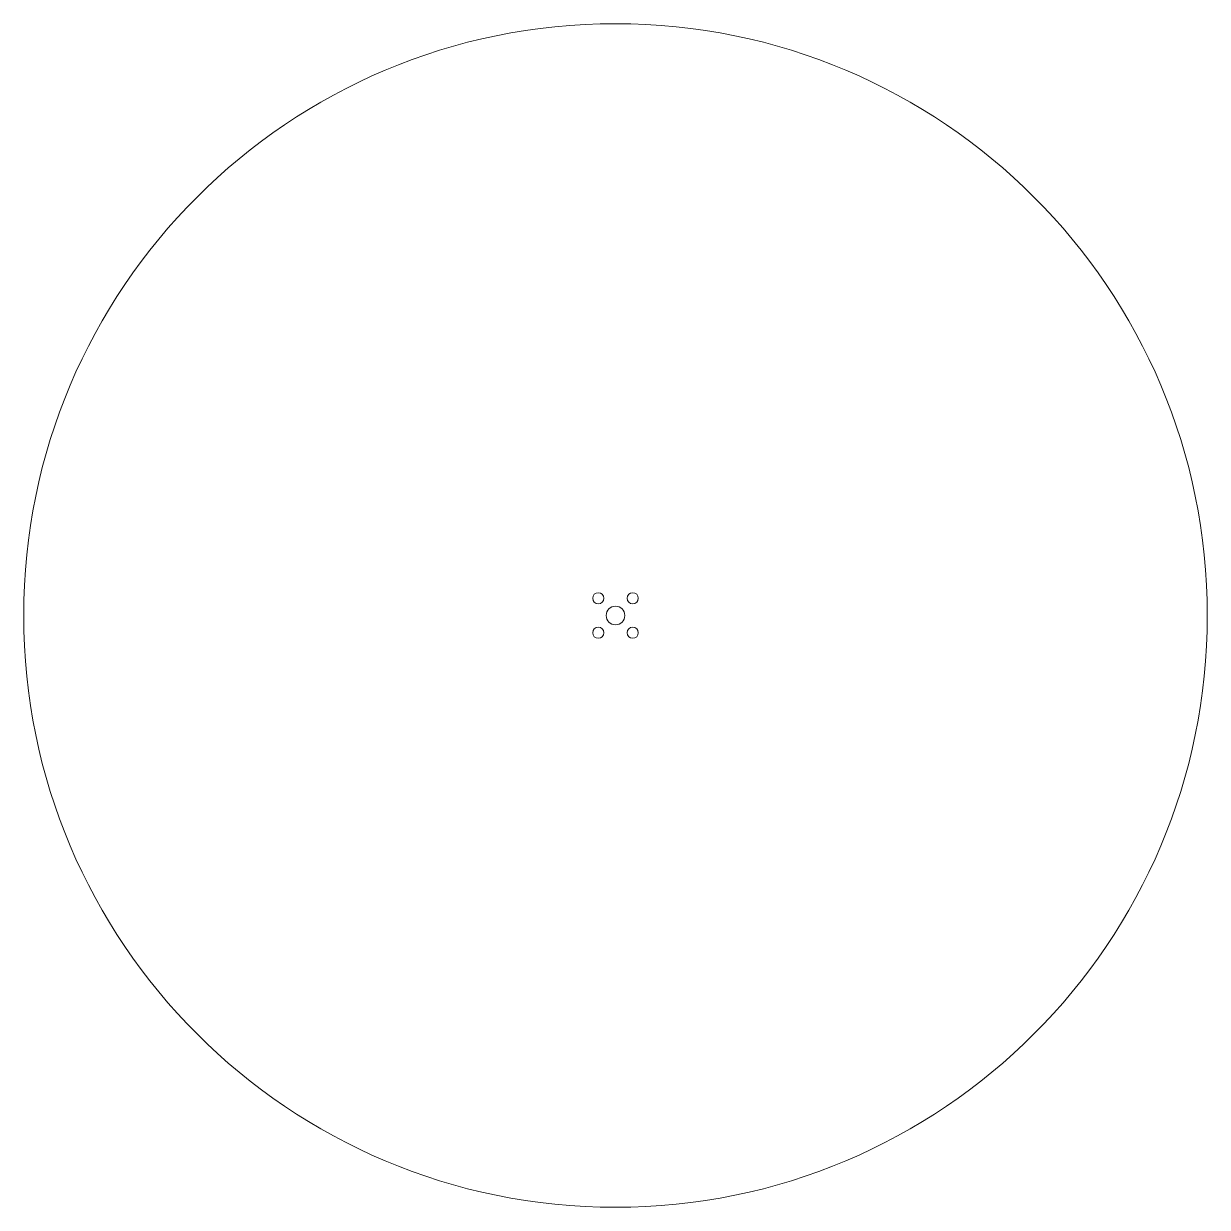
# Model space of a CAD drawing. Header units: millimetres. Extents: x -159 to 159, y -159 to 159.
import ezdxf

# ---------------------------------------------------------------- set-up
doc = ezdxf.new("R2010")
doc.units = ezdxf.units.MM

msp = doc.modelspace()

# ---------------------------------------------------------------- linework, layer by layer
at = {"color": 1, "linetype": 'Continuous', "lineweight": 5}
for centre, radius in [((0, 0), 158.75), ((-4.62, 4.62), 1.5), ((4.62, 4.62), 1.5), ((-4.62, -4.62), 1.5), ((4.62, -4.62), 1.5)]:
    msp.add_circle(centre, radius, dxfattribs=at)
at = {"color": 7, "linetype": 'Continuous', "lineweight": 15}
msp.add_circle((0, 0), 2.5, dxfattribs=at)

doc.saveas('drawing.dxf')
